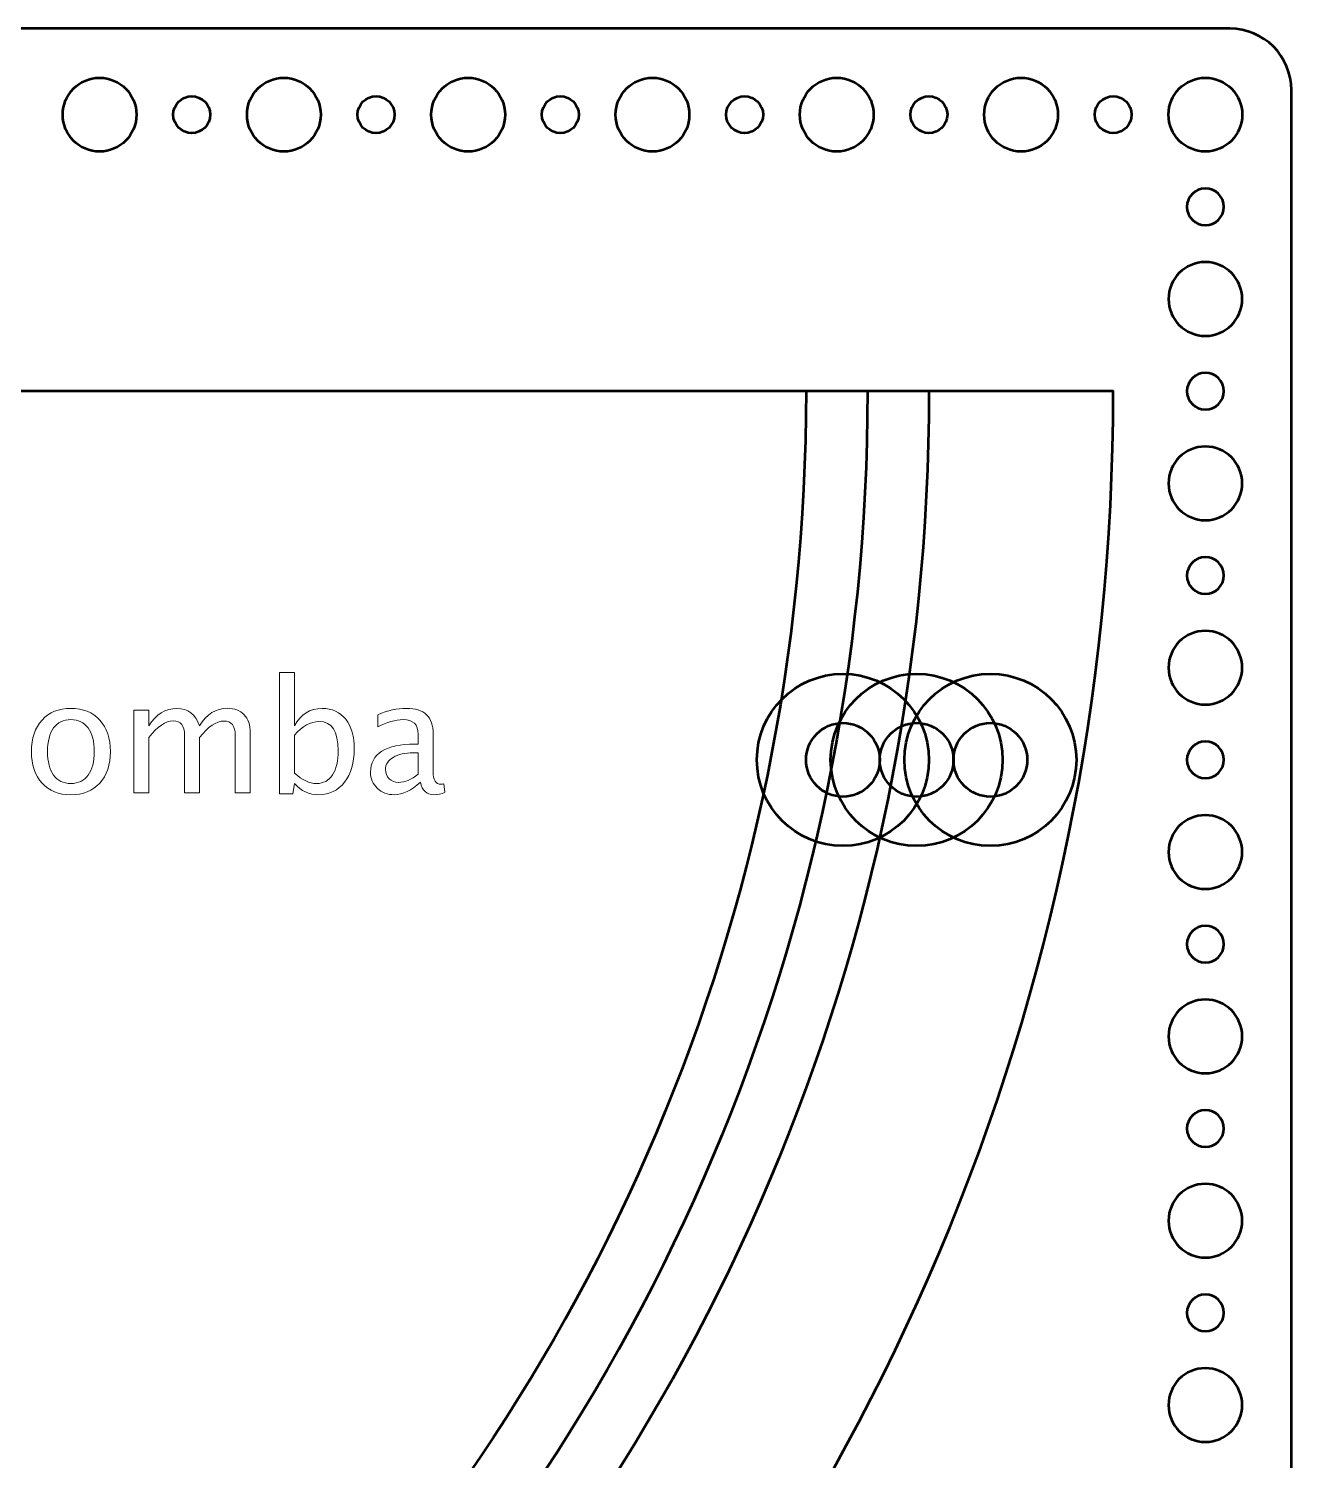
# Model space of a CAD drawing. Header units: centimetres. Extents: x -19.4 to 19.4, y -11.2 to 11.2.
# Drawn here: x 9.17 to 19.45, y -0.45 to 11.2 of the extents above; entities that cross this region are included whole.
import ezdxf

# ---------------------------------------------------------------- set-up
doc = ezdxf.new("R2010")
doc.units = ezdxf.units.CM
doc.header["$MEASUREMENT"] = 0
doc.layers.add('Layer 1', color=7, linetype='Continuous')

msp = doc.modelspace()

# ---------------------------------------------------------------- linework, layer by layer
at = {"layer": 'Layer 1', "lineweight": 53}
for centre, major_axis in [((9.75, 10.5), (0, 0.3)), ((11.25, 10.5), (0, 0.3)), ((12.75, 10.5), (0, 0.3)), ((14.25, 10.5), (0, 0.3)), ((15.75, 10.5), (0, 0.3)), ((17.25, 10.5), (0, 0.3)), ((18.75, 10.5), (0, 0.3)), ((10.5, 10.5), (0, 0.15)), ((12, 10.5), (0, 0.15)), ((13.5, 10.5), (0, 0.15)), ((15, 10.5), (0, 0.15)), ((16.5, 10.5), (0, 0.15)), ((18, 10.5), (0, 0.15)), ((15.8, 5.25), (0, 0.3)), ((16.4, 5.25), (0, 0.3)), ((17, 5.25), (0, 0.3))]:
    msp.add_ellipse(centre, major_axis=major_axis, ratio=1, dxfattribs=at)
at = {"layer": 'Layer 1', "color": 5, "lineweight": 53}
for centre in [(15.8, 5.25), (16.4, 5.25), (17, 5.25)]:
    msp.add_ellipse(centre, major_axis=(0, 0.7), ratio=1, dxfattribs=at)
at = {"layer": 'Layer 1', "lineweight": 53}
for points, knots in [([(-19.45, -10.7), (-19.45, -10.7), (-19.45, 10.7), (-19.45, 10.7), (-19.45, 10.7), (-19.45, 10.97614), (-19.22614, 11.2), (-18.95, 11.2), (-18.95, 11.2), (-18.95, 11.2), (18.95, 11.2), (18.95, 11.2), (18.95, 11.2), (19.22614, 11.2), (19.45, 10.97614), (19.45, 10.7), (19.45, 10.7), (19.45, 10.7), (19.45, -10.7), (19.45, -10.7), (19.45, -10.7), (19.45, -10.97614), (19.22614, -11.2), (18.95, -11.2), (18.95, -11.2), (18.95, -11.2), (-18.95, -11.2), (-18.95, -11.2), (-18.95, -11.2), (-19.22614, -11.2), (-19.45, -10.97614), (-19.45, -10.7)], [0, 0, 0, 0, 0.11111111, 0.11111111, 0.11111111, 0.11111111, 0.22222222, 0.22222222, 0.22222222, 0.22222222, 0.33333333, 0.33333333, 0.33333333, 0.33333333, 0.44444444, 0.44444444, 0.44444444, 0.44444444, 0.55555556, 0.55555556, 0.55555556, 0.55555556, 0.66666667, 0.66666667, 0.66666667, 0.66666667, 0.77777778, 0.77777778, 0.77777778, 0.77777778, 1, 1, 1, 1]), ([(18.6, 9.75), (18.6, 9.83284), (18.66716, 9.9), (18.75, 9.9), (18.75, 9.9), (18.83284, 9.9), (18.9, 9.83284), (18.9, 9.75), (18.9, 9.75), (18.9, 9.66716), (18.83284, 9.6), (18.75, 9.6), (18.75, 9.6), (18.66716, 9.6), (18.6, 9.66716), (18.6, 9.75)], [0, 0, 0, 0, 0.2, 0.2, 0.2, 0.2, 0.4, 0.4, 0.4, 0.4, 0.6, 0.6, 0.6, 0.6, 1, 1, 1, 1]), ([(18.45, 9), (18.45, 9.16568), (18.58432, 9.3), (18.75, 9.3), (18.75, 9.3), (18.91568, 9.3), (19.05, 9.16568), (19.05, 9), (19.05, 9), (19.05, 8.83432), (18.91568, 8.7), (18.75, 8.7), (18.75, 8.7), (18.58432, 8.7), (18.45, 8.83432), (18.45, 9)], [0, 0, 0, 0, 0.2, 0.2, 0.2, 0.2, 0.4, 0.4, 0.4, 0.4, 0.6, 0.6, 0.6, 0.6, 1, 1, 1, 1]), ([(18.6, 8.25), (18.6, 8.33284), (18.66716, 8.4), (18.75, 8.4), (18.75, 8.4), (18.83284, 8.4), (18.9, 8.33284), (18.9, 8.25), (18.9, 8.25), (18.9, 8.16716), (18.83284, 8.1), (18.75, 8.1), (18.75, 8.1), (18.66716, 8.1), (18.6, 8.16716), (18.6, 8.25)], [0, 0, 0, 0, 0.2, 0.2, 0.2, 0.2, 0.4, 0.4, 0.4, 0.4, 0.6, 0.6, 0.6, 0.6, 1, 1, 1, 1]), ([(18.45, 7.5), (18.45, 7.66568), (18.58432, 7.8), (18.75, 7.8), (18.75, 7.8), (18.91568, 7.8), (19.05, 7.66568), (19.05, 7.5), (19.05, 7.5), (19.05, 7.33432), (18.91568, 7.2), (18.75, 7.2), (18.75, 7.2), (18.58432, 7.2), (18.45, 7.33432), (18.45, 7.5)], [0, 0, 0, 0, 0.2, 0.2, 0.2, 0.2, 0.4, 0.4, 0.4, 0.4, 0.6, 0.6, 0.6, 0.6, 1, 1, 1, 1]), ([(18.6, 6.75), (18.6, 6.83284), (18.66716, 6.9), (18.75, 6.9), (18.75, 6.9), (18.83284, 6.9), (18.9, 6.83284), (18.9, 6.75), (18.9, 6.75), (18.9, 6.66716), (18.83284, 6.6), (18.75, 6.6), (18.75, 6.6), (18.66716, 6.6), (18.6, 6.66716), (18.6, 6.75)], [0, 0, 0, 0, 0.2, 0.2, 0.2, 0.2, 0.4, 0.4, 0.4, 0.4, 0.6, 0.6, 0.6, 0.6, 1, 1, 1, 1]), ([(18.45, 6), (18.45, 6.16568), (18.58432, 6.3), (18.75, 6.3), (18.75, 6.3), (18.91568, 6.3), (19.05, 6.16568), (19.05, 6), (19.05, 6), (19.05, 5.83432), (18.91568, 5.7), (18.75, 5.7), (18.75, 5.7), (18.58432, 5.7), (18.45, 5.83432), (18.45, 6)], [0, 0, 0, 0, 0.2, 0.2, 0.2, 0.2, 0.4, 0.4, 0.4, 0.4, 0.6, 0.6, 0.6, 0.6, 1, 1, 1, 1]), ([(18.6, 5.25), (18.6, 5.33284), (18.66716, 5.4), (18.75, 5.4), (18.75, 5.4), (18.83284, 5.4), (18.9, 5.33284), (18.9, 5.25), (18.9, 5.25), (18.9, 5.16716), (18.83284, 5.1), (18.75, 5.1), (18.75, 5.1), (18.66716, 5.1), (18.6, 5.16716), (18.6, 5.25)], [0, 0, 0, 0, 0.2, 0.2, 0.2, 0.2, 0.4, 0.4, 0.4, 0.4, 0.6, 0.6, 0.6, 0.6, 1, 1, 1, 1]), ([(18.45, 4.5), (18.45, 4.66568), (18.58432, 4.8), (18.75, 4.8), (18.75, 4.8), (18.91568, 4.8), (19.05, 4.66568), (19.05, 4.5), (19.05, 4.5), (19.05, 4.33432), (18.91568, 4.2), (18.75, 4.2), (18.75, 4.2), (18.58432, 4.2), (18.45, 4.33432), (18.45, 4.5)], [0, 0, 0, 0, 0.2, 0.2, 0.2, 0.2, 0.4, 0.4, 0.4, 0.4, 0.6, 0.6, 0.6, 0.6, 1, 1, 1, 1]), ([(18.6, 3.75), (18.6, 3.83284), (18.66716, 3.9), (18.75, 3.9), (18.75, 3.9), (18.83284, 3.9), (18.9, 3.83284), (18.9, 3.75), (18.9, 3.75), (18.9, 3.66716), (18.83284, 3.6), (18.75, 3.6), (18.75, 3.6), (18.66716, 3.6), (18.6, 3.66716), (18.6, 3.75)], [0, 0, 0, 0, 0.2, 0.2, 0.2, 0.2, 0.4, 0.4, 0.4, 0.4, 0.6, 0.6, 0.6, 0.6, 1, 1, 1, 1]), ([(18.45, 3), (18.45, 3.16568), (18.58432, 3.3), (18.75, 3.3), (18.75, 3.3), (18.91568, 3.3), (19.05, 3.16568), (19.05, 3), (19.05, 3), (19.05, 2.83432), (18.91568, 2.7), (18.75, 2.7), (18.75, 2.7), (18.58432, 2.7), (18.45, 2.83432), (18.45, 3)], [0, 0, 0, 0, 0.2, 0.2, 0.2, 0.2, 0.4, 0.4, 0.4, 0.4, 0.6, 0.6, 0.6, 0.6, 1, 1, 1, 1]), ([(18.6, 2.25), (18.6, 2.33284), (18.66716, 2.4), (18.75, 2.4), (18.75, 2.4), (18.83284, 2.4), (18.9, 2.33284), (18.9, 2.25), (18.9, 2.25), (18.9, 2.16716), (18.83284, 2.1), (18.75, 2.1), (18.75, 2.1), (18.66716, 2.1), (18.6, 2.16716), (18.6, 2.25)], [0, 0, 0, 0, 0.2, 0.2, 0.2, 0.2, 0.4, 0.4, 0.4, 0.4, 0.6, 0.6, 0.6, 0.6, 1, 1, 1, 1]), ([(18.45, 1.5), (18.45, 1.66568), (18.58432, 1.8), (18.75, 1.8), (18.75, 1.8), (18.91568, 1.8), (19.05, 1.66568), (19.05, 1.5), (19.05, 1.5), (19.05, 1.33432), (18.91568, 1.2), (18.75, 1.2), (18.75, 1.2), (18.58432, 1.2), (18.45, 1.33432), (18.45, 1.5)], [0, 0, 0, 0, 0.2, 0.2, 0.2, 0.2, 0.4, 0.4, 0.4, 0.4, 0.6, 0.6, 0.6, 0.6, 1, 1, 1, 1]), ([(18.6, 0.75), (18.6, 0.83284), (18.66716, 0.9), (18.75, 0.9), (18.75, 0.9), (18.83284, 0.9), (18.9, 0.83284), (18.9, 0.75), (18.9, 0.75), (18.9, 0.66716), (18.83284, 0.6), (18.75, 0.6), (18.75, 0.6), (18.66716, 0.6), (18.6, 0.66716), (18.6, 0.75)], [0, 0, 0, 0, 0.2, 0.2, 0.2, 0.2, 0.4, 0.4, 0.4, 0.4, 0.6, 0.6, 0.6, 0.6, 1, 1, 1, 1]), ([(18.45, 0), (18.45, 0.16568), (18.58432, 0.3), (18.75, 0.3), (18.75, 0.3), (18.91568, 0.3), (19.05, 0.16568), (19.05, 0), (19.05, 0), (19.05, -0.16568), (18.91568, -0.3), (18.75, -0.3), (18.75, -0.3), (18.58432, -0.3), (18.45, -0.16568), (18.45, 0)], [0, 0, 0, 0, 0.2, 0.2, 0.2, 0.2, 0.4, 0.4, 0.4, 0.4, 0.6, 0.6, 0.6, 0.6, 1, 1, 1, 1])]:
    msp.add_open_spline(points, degree=3, knots=knots, dxfattribs=at)
at = {"layer": 'Layer 1', "color": 5, "lineweight": 53}
for points, knots in [([(1.36354, 8.25), (1.36354, 8.25), (18, 8.25), (18, 8.25), (18, 8.25), (18, -1.69111), (9.94111, -9.75), (0, -9.75), (0, -9.75), (-9.94111, -9.75), (-18, -1.69111), (-18, 8.25), (-18, 8.25), (-18, 8.25), (1.36354, 8.25), (1.36354, 8.25)], [0, 0, 0, 0, 0.2, 0.2, 0.2, 0.2, 0.4, 0.4, 0.4, 0.4, 0.6, 0.6, 0.6, 0.6, 1, 1, 1, 1]), ([(16.5, 8.25), (16.5, -0.86268), (9.11268, -8.25), (0, -8.25), (0, -8.25), (-9.11268, -8.25), (-16.5, -0.86268), (-16.5, 8.25)], [0, 0, 0, 0, 0.33333333, 0.33333333, 0.33333333, 0.33333333, 1, 1, 1, 1]), ([(16, 8.25), (16, -0.58654), (8.83654, -7.75), (0, -7.75), (0, -7.75), (-8.83654, -7.75), (-16, -0.58654), (-16, 8.25)], [0, 0, 0, 0, 0.33333333, 0.33333333, 0.33333333, 0.33333333, 1, 1, 1, 1]), ([(15.5, 8.25), (15.5, -0.3104), (8.5604, -7.25), (0, -7.25), (0, -7.25), (-8.5604, -7.25), (-15.5, -0.3104), (-15.5, 8.25)], [0, 0, 0, 0, 0.33333333, 0.33333333, 0.33333333, 0.33333333, 1, 1, 1, 1])]:
    msp.add_open_spline(points, degree=3, knots=knots, dxfattribs=at)
at = {"layer": 'Layer 1', "color": 5, "lineweight": 9}
for points, knots in [([(11.21452, 4.97385), (11.21452, 4.97385), (11.21452, 5.96064), (11.21452, 5.96064), (11.21452, 5.96064), (11.21452, 5.96064), (11.33644, 5.96064), (11.33644, 5.96064), (11.33644, 5.96064), (11.33644, 5.96064), (11.33644, 5.52736), (11.33644, 5.52736), (11.33644, 5.52736), (11.38639, 5.62155), (11.46154, 5.66854), (11.56165, 5.66854), (11.56165, 5.66854), (11.64272, 5.66854), (11.70643, 5.63912), (11.753, 5.58006), (11.753, 5.58006), (11.79957, 5.52101), (11.82285, 5.44036), (11.82285, 5.33813), (11.82285, 5.33813), (11.82285, 5.22679), (11.79639, 5.13683), (11.74369, 5.06868), (11.74369, 5.06868), (11.69098, 5.00031), (11.62156, 4.96623), (11.53562, 4.96623), (11.53562, 4.96623), (11.45582, 4.96623), (11.38936, 4.99671), (11.33644, 5.05788), (11.33644, 5.05788), (11.33644, 5.05788), (11.32162, 4.97385), (11.32162, 4.97385), (11.32162, 4.97385), (11.32162, 4.97385), (11.21452, 4.97385), (11.21452, 4.97385)], [0, 0, 0, 0, 0.08333333, 0.08333333, 0.08333333, 0.08333333, 0.16666667, 0.16666667, 0.16666667, 0.16666667, 0.25, 0.25, 0.25, 0.25, 0.33333333, 0.33333333, 0.33333333, 0.33333333, 0.41666667, 0.41666667, 0.41666667, 0.41666667, 0.5, 0.5, 0.5, 0.5, 0.58333333, 0.58333333, 0.58333333, 0.58333333, 0.66666667, 0.66666667, 0.66666667, 0.66666667, 0.75, 0.75, 0.75, 0.75, 0.83333333, 0.83333333, 0.83333333, 0.83333333, 1, 1, 1, 1]), ([(9.51653, 4.96623), (9.41768, 4.96623), (9.33937, 4.99777), (9.28179, 5.06085), (9.28179, 5.06085), (9.22401, 5.12392), (9.19522, 5.20965), (9.19522, 5.31781), (9.19522, 5.31781), (9.19522, 5.42576), (9.22401, 5.51127), (9.28179, 5.57414), (9.28179, 5.57414), (9.33937, 5.637), (9.41768, 5.66854), (9.51653, 5.66854), (9.51653, 5.66854), (9.61538, 5.66854), (9.6937, 5.637), (9.75127, 5.57414), (9.75127, 5.57414), (9.80905, 5.51127), (9.83784, 5.42576), (9.83784, 5.31781), (9.83784, 5.31781), (9.83784, 5.20965), (9.80905, 5.12392), (9.75127, 5.06085), (9.75127, 5.06085), (9.6937, 4.99777), (9.61538, 4.96623), (9.51653, 4.96623)], [0, 0, 0, 0, 0.11111111, 0.11111111, 0.11111111, 0.11111111, 0.22222222, 0.22222222, 0.22222222, 0.22222222, 0.33333333, 0.33333333, 0.33333333, 0.33333333, 0.44444444, 0.44444444, 0.44444444, 0.44444444, 0.55555556, 0.55555556, 0.55555556, 0.55555556, 0.66666667, 0.66666667, 0.66666667, 0.66666667, 0.77777778, 0.77777778, 0.77777778, 0.77777778, 1, 1, 1, 1]), ([(10.02876, 4.98147), (10.02876, 4.98147), (10.02876, 5.65457), (10.02876, 5.65457), (10.02876, 5.65457), (10.02876, 5.65457), (10.15068, 5.65457), (10.15068, 5.65457), (10.15068, 5.65457), (10.15068, 5.65457), (10.15068, 5.52736), (10.15068, 5.52736), (10.15068, 5.52736), (10.21016, 5.62155), (10.28636, 5.66854), (10.3797, 5.66854), (10.3797, 5.66854), (10.46966, 5.66854), (10.53083, 5.62155), (10.56343, 5.52736), (10.56343, 5.52736), (10.62122, 5.6224), (10.69657, 5.66981), (10.78907, 5.66981), (10.78907, 5.66981), (10.84812, 5.66981), (10.89405, 5.65245), (10.92686, 5.61753), (10.92686, 5.61753), (10.95967, 5.5826), (10.97618, 5.53371), (10.97618, 5.47084), (10.97618, 5.47084), (10.97618, 5.47084), (10.97618, 4.98147), (10.97618, 4.98147), (10.97618, 4.98147), (10.97618, 4.98147), (10.85426, 4.98147), (10.85426, 4.98147), (10.85426, 4.98147), (10.85426, 4.98147), (10.85426, 5.45074), (10.85426, 5.45074), (10.85426, 5.45074), (10.85426, 5.52736), (10.82378, 5.56567), (10.76282, 5.56567), (10.76282, 5.56567), (10.69953, 5.56567), (10.63307, 5.52101), (10.56343, 5.43147), (10.56343, 5.43147), (10.56343, 5.43147), (10.56343, 4.98147), (10.56343, 4.98147), (10.56343, 4.98147), (10.56343, 4.98147), (10.44151, 4.98147), (10.44151, 4.98147), (10.44151, 4.98147), (10.44151, 4.98147), (10.44151, 5.45116), (10.44151, 5.45116), (10.44151, 5.45116), (10.44151, 5.52842), (10.41061, 5.56694), (10.34859, 5.56694), (10.34859, 5.56694), (10.28699, 5.56694), (10.22095, 5.52207), (10.15068, 5.43211), (10.15068, 5.43211), (10.15068, 5.43211), (10.15068, 4.98147), (10.15068, 4.98147), (10.15068, 4.98147), (10.15068, 4.98147), (10.02876, 4.98147), (10.02876, 4.98147)], [0, 0, 0, 0, 0.04761905, 0.04761905, 0.04761905, 0.04761905, 0.0952381, 0.0952381, 0.0952381, 0.0952381, 0.14285714, 0.14285714, 0.14285714, 0.14285714, 0.19047619, 0.19047619, 0.19047619, 0.19047619, 0.23809524, 0.23809524, 0.23809524, 0.23809524, 0.28571429, 0.28571429, 0.28571429, 0.28571429, 0.33333333, 0.33333333, 0.33333333, 0.33333333, 0.38095238, 0.38095238, 0.38095238, 0.38095238, 0.42857143, 0.42857143, 0.42857143, 0.42857143, 0.47619048, 0.47619048, 0.47619048, 0.47619048, 0.52380952, 0.52380952, 0.52380952, 0.52380952, 0.57142857, 0.57142857, 0.57142857, 0.57142857, 0.61904762, 0.61904762, 0.61904762, 0.61904762, 0.66666667, 0.66666667, 0.66666667, 0.66666667, 0.71428571, 0.71428571, 0.71428571, 0.71428571, 0.76190476, 0.76190476, 0.76190476, 0.76190476, 0.80952381, 0.80952381, 0.80952381, 0.80952381, 0.85714286, 0.85714286, 0.85714286, 0.85714286, 0.9047619, 0.9047619, 0.9047619, 0.9047619, 1, 1, 1, 1]), ([(12.36069, 5.0672), (12.28746, 4.99989), (12.21697, 4.96623), (12.14924, 4.96623), (12.14924, 4.96623), (12.09357, 4.96623), (12.04721, 4.98359), (12.0106, 5.01851), (12.0106, 5.01851), (11.97377, 5.05344), (11.95535, 5.09746), (11.95535, 5.15059), (11.95535, 5.15059), (11.95535, 5.22404), (11.98625, 5.28056), (12.04806, 5.31993), (12.04806, 5.31993), (12.10987, 5.3593), (12.19856, 5.37898), (12.31413, 5.37898), (12.31413, 5.37898), (12.31413, 5.37898), (12.3427, 5.37898), (12.3427, 5.37898), (12.3427, 5.37898), (12.3427, 5.37898), (12.3427, 5.46005), (12.3427, 5.46005), (12.3427, 5.46005), (12.3427, 5.53815), (12.30206, 5.5771), (12.22057, 5.5771), (12.22057, 5.5771), (12.15749, 5.5771), (12.08849, 5.5572), (12.01377, 5.51741), (12.01377, 5.51741), (12.01377, 5.51741), (12.01377, 5.61774), (12.01377, 5.61774), (12.01377, 5.61774), (12.0959, 5.65161), (12.17337, 5.66854), (12.24597, 5.66854), (12.24597, 5.66854), (12.32069, 5.66854), (12.37593, 5.65161), (12.41128, 5.61753), (12.41128, 5.61753), (12.44684, 5.58345), (12.46462, 5.53096), (12.46462, 5.46005), (12.46462, 5.46005), (12.46462, 5.46005), (12.46462, 5.15588), (12.46462, 5.15588), (12.46462, 5.15588), (12.46462, 5.08625), (12.486, 5.05132), (12.52897, 5.05132), (12.52897, 5.05132), (12.53426, 5.05132), (12.54209, 5.05217), (12.55246, 5.05386), (12.55246, 5.05386), (12.55246, 5.05386), (12.56114, 4.98613), (12.56114, 4.98613), (12.56114, 4.98613), (12.53341, 4.97279), (12.50293, 4.96623), (12.46949, 4.96623), (12.46949, 4.96623), (12.41255, 4.96623), (12.37636, 4.99989), (12.36069, 5.0672)], [0, 0, 0, 0, 0.05, 0.05, 0.05, 0.05, 0.1, 0.1, 0.1, 0.1, 0.15, 0.15, 0.15, 0.15, 0.2, 0.2, 0.2, 0.2, 0.25, 0.25, 0.25, 0.25, 0.3, 0.3, 0.3, 0.3, 0.35, 0.35, 0.35, 0.35, 0.4, 0.4, 0.4, 0.4, 0.45, 0.45, 0.45, 0.45, 0.5, 0.5, 0.5, 0.5, 0.55, 0.55, 0.55, 0.55, 0.6, 0.6, 0.6, 0.6, 0.65, 0.65, 0.65, 0.65, 0.7, 0.7, 0.7, 0.7, 0.75, 0.75, 0.75, 0.75, 0.8, 0.8, 0.8, 0.8, 0.85, 0.85, 0.85, 0.85, 0.9, 0.9, 0.9, 0.9, 1, 1, 1, 1]), ([(9.51632, 5.05767), (9.57664, 5.05767), (9.62363, 5.08032), (9.65708, 5.12583), (9.65708, 5.12583), (9.69031, 5.17112), (9.70703, 5.23526), (9.70703, 5.31781), (9.70703, 5.31781), (9.70703, 5.40015), (9.69031, 5.46407), (9.65708, 5.50937), (9.65708, 5.50937), (9.62363, 5.55445), (9.57664, 5.5771), (9.51632, 5.5771), (9.51632, 5.5771), (9.45578, 5.5771), (9.40879, 5.55445), (9.37577, 5.50937), (9.37577, 5.50937), (9.34254, 5.46407), (9.32603, 5.40015), (9.32603, 5.31781), (9.32603, 5.31781), (9.32603, 5.23526), (9.34254, 5.17112), (9.37577, 5.12583), (9.37577, 5.12583), (9.40879, 5.08032), (9.45578, 5.05767), (9.51632, 5.05767)], [0, 0, 0, 0, 0.11111111, 0.11111111, 0.11111111, 0.11111111, 0.22222222, 0.22222222, 0.22222222, 0.22222222, 0.33333333, 0.33333333, 0.33333333, 0.33333333, 0.44444444, 0.44444444, 0.44444444, 0.44444444, 0.55555556, 0.55555556, 0.55555556, 0.55555556, 0.66666667, 0.66666667, 0.66666667, 0.66666667, 0.77777778, 0.77777778, 0.77777778, 0.77777778, 1, 1, 1, 1]), ([(11.33644, 5.14191), (11.39931, 5.08582), (11.45921, 5.05767), (11.51615, 5.05767), (11.51615, 5.05767), (11.57224, 5.05767), (11.61563, 5.08117), (11.64611, 5.12794), (11.64611, 5.12794), (11.6768, 5.17472), (11.69204, 5.24055), (11.69204, 5.32564), (11.69204, 5.32564), (11.69204, 5.48312), (11.63997, 5.56186), (11.53583, 5.56186), (11.53583, 5.56186), (11.46767, 5.56186), (11.40121, 5.52503), (11.33644, 5.45116), (11.33644, 5.45116), (11.33644, 5.45116), (11.33644, 5.14191), (11.33644, 5.14191)], [0, 0, 0, 0, 0.14285714, 0.14285714, 0.14285714, 0.14285714, 0.28571429, 0.28571429, 0.28571429, 0.28571429, 0.42857143, 0.42857143, 0.42857143, 0.42857143, 0.57142857, 0.57142857, 0.57142857, 0.57142857, 0.71428571, 0.71428571, 0.71428571, 0.71428571, 1, 1, 1, 1]), ([(12.3427, 5.13366), (12.3427, 5.13366), (12.3427, 5.30659), (12.3427, 5.30659), (12.3427, 5.30659), (12.3427, 5.30659), (12.30354, 5.30786), (12.30354, 5.30786), (12.30354, 5.30786), (12.23581, 5.30786), (12.1812, 5.29537), (12.1395, 5.2704), (12.1395, 5.2704), (12.09801, 5.24521), (12.07727, 5.21198), (12.07727, 5.17049), (12.07727, 5.17049), (12.07727, 5.14149), (12.08764, 5.11694), (12.10817, 5.09683), (12.10817, 5.09683), (12.12892, 5.07672), (12.15411, 5.06656), (12.18395, 5.06656), (12.18395, 5.06656), (12.23475, 5.06656), (12.28767, 5.089), (12.3427, 5.13366)], [0, 0, 0, 0, 0.125, 0.125, 0.125, 0.125, 0.25, 0.25, 0.25, 0.25, 0.375, 0.375, 0.375, 0.375, 0.5, 0.5, 0.5, 0.5, 0.625, 0.625, 0.625, 0.625, 0.75, 0.75, 0.75, 0.75, 1, 1, 1, 1])]:
    msp.add_open_spline(points, degree=3, knots=knots, dxfattribs=at)

doc.saveas('drawing.dxf')
